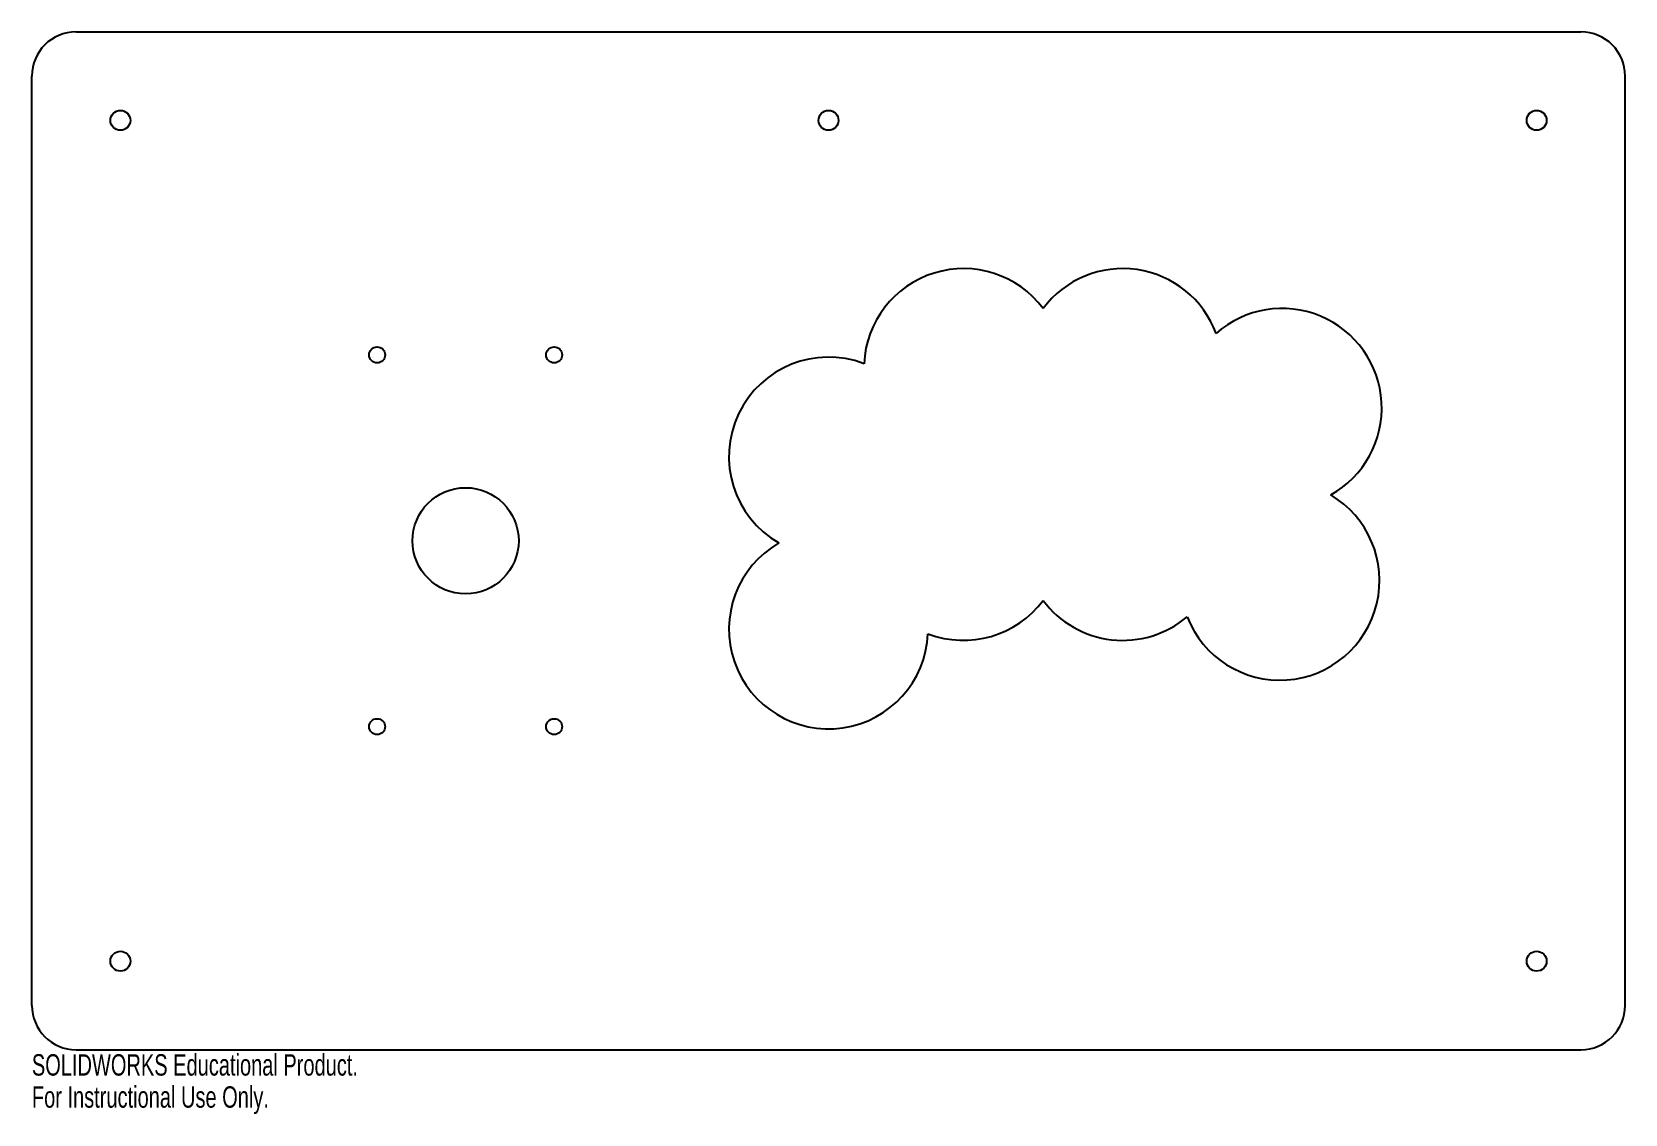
# Model space of a CAD drawing. Header units: millimetres. Extents: x -5 to 355, y -240 to 5.
import ezdxf

# ---------------------------------------------------------------- set-up
doc = ezdxf.new("R2010")
doc.units = ezdxf.units.MM
doc.styles.add('SLDTEXTSTYLE0', font='TXT', dxfattribs={"width": 0.7})

msp = doc.modelspace()

# ---------------------------------------------------------------- linework, layer by layer
at = {"color": 7, "linetype": 'Continuous'}
for p, q in [((4.97, 4.88), (344.97, 4.88)), ((-5.03, -215.12), (-5.03, -5.12)), ((354.97, -215.12), (354.97, -5.12)), ((4.97, -225.12), (344.97, -225.12))]:
    msp.add_line(p, q, dxfattribs=at)
for centre, radius in [((14.97, -15.12), 2.25), ((174.97, -15.12), 2.25), ((334.97, -15.12), 2.25), ((72.97, -68.12), 1.8), ((112.97, -68.12), 1.8), ((92.97, -110.12), 12), ((72.97, -152.12), 1.8), ((112.97, -152.12), 1.8), ((14.97, -205.12), 2.25), ((334.97, -205.12), 2.25)]:
    msp.add_circle(centre, radius, dxfattribs=at)
for centre, radius, start, end in [((4.97, -5.12), 10, 90, 180), ((344.97, -5.12), 10, 0, 90), ((205.47, -71.12), 22.5, 36.8699, 177.3994), ((241.47, -71.12), 22.5, 20.4137, 143.1301), ((277.47, -80.12), 22.5, 299.1837, 131.5139), ((174.97, -91.12), 22.5, 69.1094, 240.0736), ((276.97, -119.12), 22.5, 201.3006, 59.3472), ((174.97, -130.12), 22.5, 119.9264, 357.3994), ((205.47, -110.12), 22.5, 249.1094, 323.1301), ((241.47, -110.12), 22.5, 216.8699, 310.2475), ((4.97, -215.12), 10, 180, 270), ((344.97, -215.12), 10, 270, 0)]:
    msp.add_arc(centre, radius, start, end, dxfattribs=at)

# ---------------------------------------------------------------- texts
at = {"color": 7, "linetype": 'Continuous', "char_height": 4.8336, "attachment_point": 1, "style": 'SLDTEXTSTYLE0'}
for s, insert in [('SOLIDWORKS Educational Product.', (-5.03, -226.14)), ('For Instructional Use Only.', (-5.03, -233.39))]:
    msp.add_mtext(s, dxfattribs=dict(at, insert=insert))

doc.saveas('drawing.dxf')
